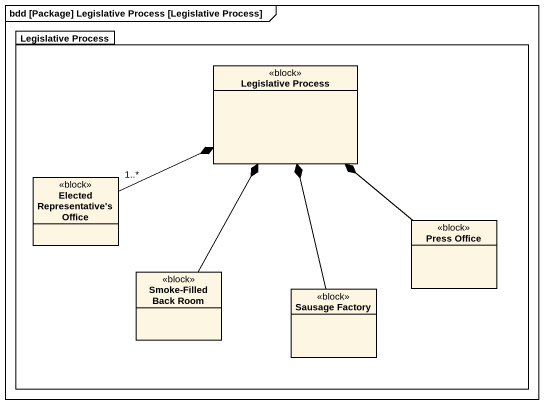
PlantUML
@startuml
mainframe bdd [Package] Legislative Process [Legislative Process]
hide circle
hide empty members
package "Legislative Process" as Legislative_Process {
  class "Legislative Process" as Legislative_Process_2 <<block>>
  class "Elected Representative's Office" as Elected_Representative_s <<block>>
  class "Press Office" as Press_Office <<block>>
  class "Smoke-Filled Back Room" as Smoke_Filled_Back_Room <<block>>
  class "Sausage Factory" as Sausage_Factory <<block>>
}
Elected_Representative_s "1..*" -right-* Legislative_Process_2
Press_Office -up-* Legislative_Process_2
Smoke_Filled_Back_Room -up-* Legislative_Process_2
Sausage_Factory -up-* Legislative_Process_2
@enduml
